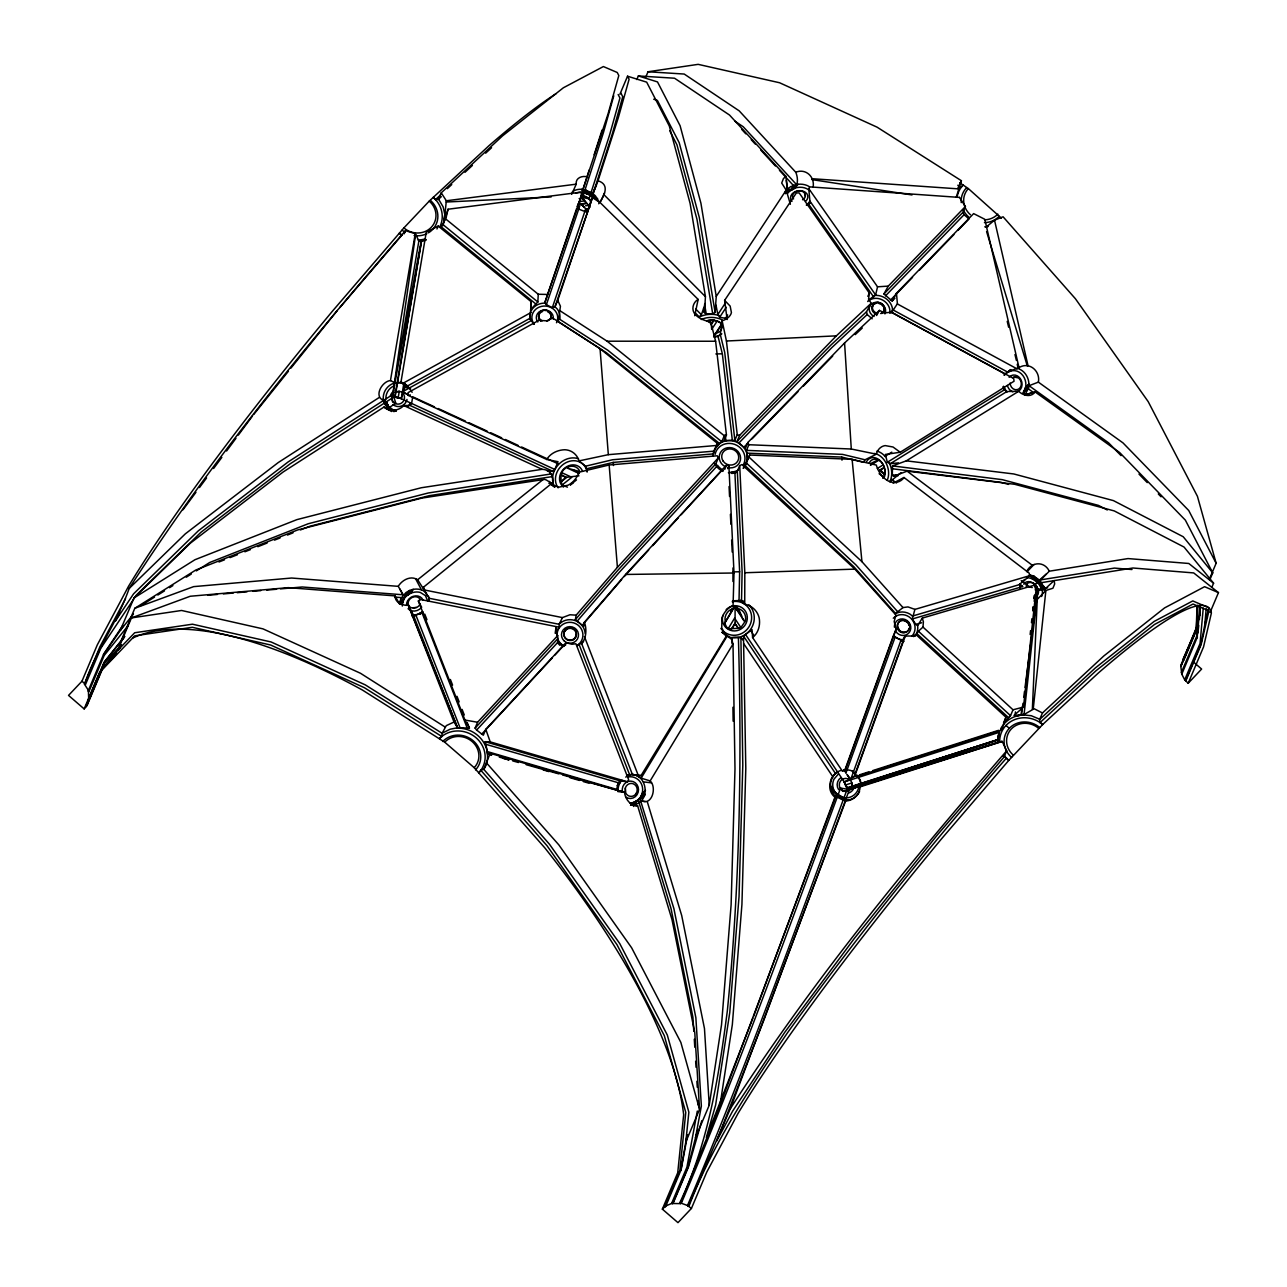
<?xml version="1.0" encoding="UTF-8"?>
<svg xmlns="http://www.w3.org/2000/svg" width="1287" height="1287" viewBox="0 0 1287 1287"><rect width="100%" height="100%" fill="white"/><g stroke="black" fill="none" stroke-linecap="round" stroke-linejoin="round"><path stroke-width="1.5" d="M694.739 315.717L698.149 299.404L595.141 197.635L592.422 197.715L557.738 300.37L554.97 306.837L552.332 307.641L546.38 304.713L544.851 302.622L582.174 193.838L580.485 192.23L448.037 209.234L446.171 217.406L441.264 226.866L535.842 303.989L537.853 301.995L538.256 294.256L445.254 218.597M846.862 787.869L998.085 739.591L998.085 741.972L849.291 789.591L845.961 786.807L844.175 781.949L999.516 732.239L998.085 739.591L847.57 788.078C795.881 927.83 745.72 1068.274 687.499 1205.485L691.409 1208.461L677.976 1222.65L662.355 1209.137L677.718 1172.779L683.654 1114.735A526.608 181.467 43.4 0 0 544.835 847.892L474.211 767.695L444.723 742.181L362.29 689.961A526.608 181.467 43.4 0 0 132.674 638.062M752.589 637.548C758.461 633.011 760.553 624.855 759.137 617.76A19.369 18.678 -25.8 0 0 745.817 604.423L744.723 604.295L744.819 572.747L739.703 465.604L741.907 464.575L854.874 569.127L895.929 615.041L894.192 621.524L896.058 629.343L845.044 770.656L842.245 770.913L752.589 637.548L752.042 629.568L743.484 636.051L745.8 768.516L741.923 904.552L732.335 1024.613L720.044 1104.954L680.421 1203.635L671.589 1203.474L665.781 1205.983L662.355 1209.137M1029.085 586.856L1032.271 587.58M582.577 195.994L582.577 197.474L589.124 198.841L583.22 195.962A6.499 4.521 24.3 0 1 589.076 198.761L589.124 198.841M546.75 459.475C550.434 453.201 557.834 449.887 564.913 449.742A19.369 17.021 -61.8 0 1 578.732 459.877L578.989 460.907L608.333 454.665L716.425 445.479L717.229 443.227L600.048 348.664L552.573 317.986L546.621 320.833L538.867 320.334L408.076 392.615L408.124 395.35L546.75 459.475L558.027 461.711L554.826 469.465L401.287 398.697L404.536 387.628L530.067 318.243L531.193 301.721L438.191 226.062L426.254 232.239L400.981 382.014L407.641 385.907L412.13 392.326M428.844 601.142L429.134 597.988L423.729 589.848L423.375 587.29L550.723 484.218L558.912 487.178L568.194 485.151A19.498 16.554 -54 0 0 578.233 474.179L578.828 472.249L609.153 464.977L717.245 455.791L718.387 457.818L715.862 463.803L617.663 570.495L575.402 619.546L583.622 626.656L584.378 622.281L625.627 574.452L726.608 464.929L728.892 465.862L734.008 573.005L733.059 605.678L731.177 606.483A19.498 18.533 -40.9 0 0 721.943 618.162L721.75 628.04L726.302 636.132L641.023 775.594L634.153 774.951C632.416 773.037 631.193 775.594 628.394 775.015M722.248 327.992A10.618 6.869 1.5 0 0 722.264 326.206C720.833 320.109 711.936 319.256 706.853 320.801L711.244 323.536L711.679 329.408L717.1 321.155M956.241 197.297L961.405 180.727L877.091 127.172L779.584 82.754L698.149 64.35L648.021 71.766L645.736 77.188M588.207 211.261L585.826 208.494L552.332 307.641M732.947 581.531L732.963 567.921M744.723 604.295L741.505 601.158L739.028 600.546L739.639 571.75L734.893 472.522L737.322 471.251L739.703 465.604M741.505 601.158L742.116 571.798L737.322 471.251M636.824 79.553L638.352 75.949L657.496 81.918L680.099 125.724L700.932 203.266L716.248 296.412L715.122 312.435L712.708 313.803L706.209 313.883L704.472 312.58L705.437 296.654L690.122 203.507L669.288 125.981L646.685 82.159L627.541 76.206L619.916 94.257M720.044 1104.954L836.55 794.465L844.015 797.763L845.656 800.964L730.34 1108.67L687.95 1206.353M1212.048 586.808L1213.577 583.188L1184.04 547.055L1114.252 510.923L1014.655 484.282L907.126 471.155L893.58 476.254L892.309 474.887L892.502 465.91L906.321 460.843L1018.725 391.264C1022.827 395.624 1031.225 397.828 1035.07 391.908L1119.61 452.509L1185.359 520.141L1212.756 572.876L1209.7 580.099M890.91 313.031L892.551 309.282A15.138 13.111 28.8 0 0 876.479 295.366L874.484 295.576L868.403 300.289M999.854 730.485A28.475 26.512 22.9 0 0 998.31 735.456L998.085 741.972L1002.203 741.425L1006.659 750.82L1003.989 757.142L937.129 835.215L854.536 938.159L784.78 1032.287L732.593 1111.18L716.618 1141.167L763.883 1020.076L849.42 789.558L1001.785 741.473M1197.055 606.161L1196.186 630.083L1180.839 666.441L1181.772 674.163L1184.7 679.826L1188.191 683.252L1201.624 669.047L1194.513 662.902M1197.763 606.37L1196.685 636.277L1181.321 672.618M1199.404 619.546L1200.127 607.866M103.443 654.81L120.286 630.453L134.009 597.972L190.219 543.291L283.188 471.959L383.993 407.046C389.527 412.355 398.809 410.81 403.796 405.566L542.117 469.321C550.128 469.578 553.49 475.723 552.879 482.77C552.316 486.213 546.315 477.606 542.937 479.633L422.088 498.053L297.78 529.906L195.785 570.028L134.829 608.268L121.107 640.765L104.038 662.338L88.674 698.696L87.098 705.34L84.154 708.912L68.533 695.398L81.966 681.209L97.313 644.851L128.555 586.228A526.608 63.192 -49.1 0 1 332.239 311.406L403.893 227.912L429.231 201.126L489.076 145.592A526.608 63.192 -49.1 0 1 556.097 93.661M1032.367 709.153L1037.644 590.556L1035.15 589.784L1041.746 588.738L1044.577 589.462L1054.117 580.582L1054.68 583.928L1052.927 588.239L1045.881 590.476L1036.55 600.144L1033.911 600.997M1197.505 605.228L1196.395 628.523L1180.839 666.441M847.908 791.022L846.251 791.36A6.499 6.483 40.5 0 1 840.395 788.545L839.639 787.033A6.499 6.483 40.5 0 1 843.612 778.764A6.499 6.483 40.5 0 1 851.881 782.753L852.091 786.309M531.193 301.721L530.791 309.459L535.842 303.989M698.149 299.404C693.468 301.946 691.296 308.43 694.208 313.063A19.369 11.406 8.7 0 0 709.539 321.605L710.633 321.718L715.62 341.248L726.431 434.909L724.291 435.746L721.766 441.731L719.642 443.581L606.499 352.767L558.285 321.718L560.44 306.226L557.738 300.386M852.235 784.41L851.608 787.708A6.499 6.483 40.5 0 1 849.42 790.266M861.019 783.767L860.102 786.872C859.909 794.369 853.152 800.916 845.656 800.964M415.604 234.347L392.776 394.498L396.219 397.715L401.319 398.375M442.712 225.804A28.475 26.512 22.9 0 0 444.256 220.833L444.964 212.532M998.004 740.685L998.31 735.456M395.109 397.039L421.573 240.83L426.19 239.527M391.972 396.573L391.859 398.262A6.499 6.29 -62.7 0 0 395.366 403.539L396.943 404.054A6.499 6.29 -62.7 0 0 404.408 398.793A6.499 6.29 -62.7 0 0 399.437 391.328L395.962 391.715M636.277 793.291L636.936 791.746A6.499 6.081 -84.3 0 0 632.947 783.67A6.499 6.081 -84.3 0 0 625.337 788.03L625.739 792.969A6.499 6.081 -84.3 0 0 629.311 796.106L630.871 796.38A6.499 6.081 -84.3 0 0 636.277 793.291L636.309 793.194M745.511 634.443L844.24 781.917L850.176 779.198L846.991 774.452L850.208 778.844L854.134 776.592L903.088 640.958C903.201 632.416 911.582 638.432 915.91 634.555L1005.951 717.261L1001.704 730.083L856.869 776.415L855.26 774.613C854.938 770.607 848.68 769.706 845.189 769.803M86.197 705.726L101.56 669.353L117.728 650.402L131.451 617.905L190.267 596.251L288.224 587.644L395.012 595.897L399.694 604.263L399.807 601.962L407.689 595.077L409.363 590.572L405.035 595.72L402.381 603.603L400.434 604.359L409.363 590.572C414.993 588.046 422.281 588.497 426.608 593.243M444.256 220.833L446.332 200.772L441.248 192.825L502.541 135.875L563.352 87.789L603.378 66.554L617.245 72.49L618.806 75.563L608.043 113.916L582.786 189.945L584.073 192.793L582.384 198.085L586.454 203.603L581.016 204.054A6.499 4.521 24.3 0 1 578.78 201.721L584.378 200.852L582.577 198.471L579.649 198.858M576.383 634.748L574.855 638.336A6.017 5.727 -86.4 0 1 570.656 640.202L570.254 640.057M884.475 307.866L884.394 308.51A6.017 5.116 69.8 0 1 882.882 312.677L881.74 313.513M1197.135 637.805L1199.951 606.322M1199.838 615.685L1200.176 612.033M1203.248 608.043L1200.063 643.468L1184.7 679.826M1185.649 680.163L1201.012 643.79L1204.729 625.112L1206.209 608.654M1196.846 629.375L1197.57 621.38M680.839 1170.494L685.826 1141.875L699.565 1109.378L694.787 1032.721L672.007 919.674L637.628 805.807C630.437 806.016 625.16 798.97 624.517 792.342L490.202 753.329L483.832 769.24L480.823 770.269L478.925 772.763M805.34 196.316L805.018 193.742M395.012 595.897C394.9 602.606 402.606 605.743 408.301 605.292L413.224 614.639L457.528 727.686L469.433 728.104L467.229 722.49M718.387 457.818L617.406 567.342L576.158 615.17L569.964 614.768L562.467 617.583L559.121 624.243L559.185 627.203L555.115 633.22M1188.191 683.252L1203.554 646.894L1211.405 612.982A526.608 63.192 -49.1 0 0 1098.519 672.844L1042.679 724.533L1040.041 722.57L1039.59 719.546L1042.47 712.966L1034.169 708.751L1024.066 714.51L1013.995 715.443L1023.487 707.078L1036.373 586.631L1034.475 585.135L922.28 618.114L917.872 625.337L915.926 624.436L912.226 618.999L914.928 609.394L1029.391 575.756L1029.262 573.198L903.989 477.493L893.114 483.156M444.852 213.417L443.918 222.249L448.037 209.234M959.41 197.41L810.07 186.888L808.735 188.562L809.925 201.126L875.627 294.916L874.484 295.576M704.472 312.58L704.552 309.765M898.39 462.886L890.266 463.706L887.338 462.29L885.376 454.44L900.224 452.252L1014.027 381.258L1013.738 378.539L891.344 312.13L884.668 312.966L879.391 310.392L844.578 342.985L747.827 442.519L745.286 448.487L738.77 443.13L737.065 441.377L830.871 345.093L866.473 311.808L871.17 303.282L868.58 299.067L869.368 293.13L799.179 192.905L796.363 192.953L724.629 300.354L730.163 306.113L731.418 312.596A19.498 11.776 2.4 0 1 723.921 320.173L722.12 320.736L720.302 334.572L724.71 352.397L734.861 440.299L724.05 440.556L726.431 434.909M1033.284 708.558L1045.881 590.476M1015.009 715.878L1015.443 711.904M1021.041 715.331L1021.975 707.432M1044.577 589.462L1037.644 590.556L1024.066 714.51L1016.682 716.039A28.475 26.512 22.9 0 0 1000.61 728.925M1034.491 595.221L1034.056 599.082L1034.523 595.398M1030.147 634.507L1030.581 630.566M1031.466 622.683L1031.901 618.741M1197.875 633.043L1198.76 625.337M567.454 487.146L562.065 485.054C560.312 478.684 559.7 470.286 567.374 467.31A10.618 9.122 -48.2 0 1 579.826 471.589L567.68 468.227L579.247 473.552M1035.07 391.908L1025.015 394.884L1023.599 393.549L1025.723 386.953L1038.368 382.142L1122.988 442.889L1188.738 510.521L1216.135 563.256L1209.265 579.504M1021.428 715.218L1022.972 703.329M1023.728 697.377L1024.5 691.425M1025.015 687.467L1037.644 590.556M555.34 632.094C557.271 619.272 554.295 632.898 557.705 635.585L557.689 641.425L563.577 646.508M672.538 1203.828L687.901 1167.454L695.511 1137.708L709.234 1105.211L721.524 1024.854L731.113 904.809L734.99 768.773L733.011 644.063L731.676 639.14C727.734 636.904 741.666 635.778 742.776 639.945M722.844 615.363A12.822 12.275 -50.8 0 0 732.432 630.807A12.822 12.275 -50.8 0 0 747.264 619.144A12.822 12.275 -50.8 0 0 735.086 605.743L735.086 623.873L737.869 627.686L740.508 628.12L745.27 621.203A10.618 10.151 -50.8 0 0 738.207 608.606L734.684 606.692L724.694 623.181L726.56 627.042L728.973 628.86L731.836 628.635L735.086 623.873M1038.368 382.142C1040.652 370.833 1028.586 360.585 1018.13 368.227L1017.229 364.318M616.795 789.446L617.438 785.488A15.331 14.35 -84.3 0 1 619.015 781.836M644.835 794.272L636.051 801.351L634.266 804.793L640.749 796.701L644.835 794.272C646.573 798.085 624.758 804.343 634.266 804.793C652.187 800.868 646.428 770.334 628.008 774.967L625.788 777.171M383.993 407.046L388.754 409.668L390.154 408.269C387.242 406.129 387.403 400.788 383.51 400.37C373.407 396.412 382.142 381.193 390.46 380.566L415.251 233.623L405.437 230.679C306.644 344.53 210.634 461.518 129.118 588.529C117.519 622.071 95.737 650.562 84.508 684.298L88.385 690.282L88.674 698.696M845.977 772.924L895.141 637.049L893.049 636.55L845.092 769.401L845.977 772.924L843.886 769.819M404.52 388.996L405.325 384.266L400.981 382.014M625.305 788.191L625.273 791.618M565.46 645.382L565.926 642.696L571.911 644.256L575.9 643.757L628.699 779.874L627.284 781.756L620.511 780.984L485.151 741.698C487.371 750.723 489.72 760.874 483.832 769.24M575.402 619.546L576.158 615.17M478.877 772.747A26.271 24.453 22.9 0 0 476.093 737.773A26.271 24.453 22.9 0 0 439.43 738.625L441.779 736.486L442.165 733.188L446.267 725.643L454.021 722.023L457.528 727.686L408.671 605.984M421.251 240.846L392.776 394.659L418.886 240.894L415.251 233.623M686.872 1136.292L685.826 1141.875L688.867 1112.193L667.309 1035.021L619.771 943.612L549.469 844.224L483.606 769.159M687.58 1134.828L681.145 1169.626L665.476 1206.868M697.313 1111.051L686.936 1167.132L671.589 1203.474M869.143 463.095A10.618 7.883 69 0 1 876.077 459.266C884.056 460.633 887.29 472.232 882.689 478.233M627.284 781.756L490.315 741.907L485.151 741.698M487.709 753.683L487.58 754.295A28.475 26.512 22.9 0 0 457.335 728.136L457.287 727.284M875.627 294.916L877.541 286.808L888.255 286.116L965.411 206.499L959.41 197.329M1204.729 625.112L1208.75 607.77L1192.776 600.932L1154.117 621.444L1095.398 667.889L1039.59 719.546M892.486 311.148L897.393 303.764L896.476 293.227L973.632 213.61L984.764 219.257L1018.998 367.632L1007.399 371.959L1004.503 375.016M915.137 636.228L918.387 631.193L922.988 627.091L923.39 621.798L922.28 618.114M613.77 95.801L603.41 132.69L584.684 190.91M747.827 442.519L748.873 444.723L746.492 450.37L746.91 453.121L841.746 457.094L863.529 462.323L865.025 459.781L876.367 454.182L876.849 452.477A19.498 13.739 69.3 0 1 885.166 445.592L893.001 446.991L900.224 452.252M697.699 1130.083L695.511 1137.708L701.367 1106.064L695.865 1017.695L673.873 908.525L640.057 799.034M701.769 1120.72L688.545 1166.778L673.181 1203.136M721.637 324.662L713.674 336.76L716.521 336.325A12.822 8.285 1.5 0 0 721.814 333.816M648.021 71.766L684.217 74.051L739.205 110.859L795.752 172.233C798.986 179.73 798.004 190.508 788.593 190.235L787.177 189.125L785.971 176.416L729.52 115.042L674.549 78.217L638.352 75.949M724.694 623.181L734.861 605.485M1001.72 730.019L1000.578 730.083M714.703 449.211L719.642 443.581M893.049 636.55L896.058 629.359M581 195.511L589.205 169.981M594.111 154.762L602.059 130.035M588.947 199.099L590.218 195.141L593.098 193.645L598.021 180.791L618.339 117.632L629.102 79.279L627.541 76.206M590.83 193.259L609.604 134.91L619.948 98.037L618.146 94.498M593.098 193.645L612.355 133.751L622.747 96.734L620.945 93.179M730.678 611.438L732.625 608.236M694.964 312.612L699.179 316.859L701.415 314.736L705.228 303.475M715.926 333.928L717.567 331.435M402.316 606.064A13.127 11.036 -27.1 0 1 402.461 603.088L403.458 600.128L399.807 601.962L400.981 598.503L405.92 592.599L409.363 590.572M544.851 302.622L576.673 208.414M587.837 210.762L583.622 211.02L578.683 209.105L577.316 206.531L578.136 204.086L581.113 204.086L584.652 207.706L581.113 204.086M546.38 304.713L580.357 204.183M554.97 306.837L592.422 197.715M577.493 645.801L579.053 644.401C586.486 642.261 587.129 628.748 584.378 622.281M1025.031 394.803L1028.57 387.934L1024.549 390.637L1028.908 384.025L1025.594 387.548L1022.827 393.227L1028.57 387.934L1028.908 384.025A15.331 13.079 75.7 0 0 1018.725 368.838M743.355 468.195L749.694 455.035L852.107 459.33L876.383 465.106L876.608 466.151A19.369 13.063 62.9 0 0 888.416 481.081C893.58 483.799 900.803 482.593 903.989 477.493M1181.032 664.88L1197.65 624.581M851.013 778.635L900.98 640.234L895.141 637.049M855.26 774.613L905.276 636.1M134.829 608.268L193.645 586.631L291.602 578.024L398.23 586.341L403.378 595.012L405.035 595.72M835.36 796.058L753.587 1016.36M837.226 797.2C786.952 933.172 737.982 1069.754 681.322 1203.248L680.421 1203.635M837.917 795.334L840.588 788.062L847.168 789.204L846.926 791.232L842.679 791.328L840.588 788.062M717.229 443.227L713.368 453.893L613.255 462.403L586.679 468.741L585.521 466.2L578.989 460.907M577.316 206.531L582.174 193.838M752.863 1018.21L706.322 1137.451L715.62 1105.066L729.777 1012.451L739.044 896.508L742.792 765.138L740.91 637.644M845.092 769.401L845.044 770.656M84.508 684.298L99.791 646.991L125.515 598.712M85.457 684.636L100.804 648.278L136.358 595.093L200.869 532.335L290.267 463.738L394.803 396.38M88.079 691.167L103.748 653.941L122.635 625.675M88.835 691.827L104.183 655.469L127.896 625.9M84.154 708.912L99.517 672.57L134.781 635.826L192.326 627.3L270.64 645.012L364.414 687.725L441.779 736.486M89.318 698.021L104.681 661.663L124.646 636.759M86.277 706.676L104.472 663.223L121.461 644.594M87.098 705.34L102.445 668.983L116.827 653.233M404.102 233.848L405.437 230.679M439.687 227.091A26.271 24.453 22.9 0 0 433.204 197.345L435.521 199.598L438.368 199.405L441.248 192.825M436.953 228.989L438.191 226.062M565.926 642.696L485.794 729.359L483.317 735.215L476.624 730.051L475.096 728.104L477.574 722.248L557.705 635.585M734.861 440.299L737.242 434.668L726.431 341.007L722.12 320.736M724.726 469.417L726.608 464.929M737.065 441.377L739.591 435.392L836.357 335.859L871.17 303.282M727.702 468.677L728.892 465.862M749.694 455.035L747.313 460.682L746.91 453.121M957.705 188.513L961.405 180.727M894.948 298.198L892.181 301.061L883.944 293.951L962.933 212.355L965.411 206.499M664.478 1206.9L679.842 1170.543L685.778 1112.499L664.301 1035.633L616.956 944.626L546.959 845.639L480.823 770.269M679.665 1202.975C708.526 1142.904 718.741 1076.527 727.316 1011.067C739.784 887 741.988 762.194 738.4 637.596M688.931 1206.321C712.757 1143.757 749.935 1087.74 787.499 1032.769C856 937.708 929.278 846.186 1006.482 758.059L1008.735 760.44L941.682 838.657A526.608 63.192 -49.1 0 0 737.998 1113.48L706.756 1172.103L691.409 1208.461M1005.951 717.261L1003.474 723.117L1010.536 715.652L1013.014 709.797L1023.487 707.078M1183.059 659.105L1197.779 625.997M1183.783 660.295L1196.073 631.193M1181.772 674.163L1197.441 636.904M1210.07 612.483L1218.467 592.631L1193.692 572.924L1132.914 568.001L1040.636 582.786M1185.729 681.113L1201.093 644.755L1208.943 610.842L1193.033 604.037L1154.536 624.452L1096.057 670.704L1040.041 722.57M642.1 793.564L640.749 796.701L645.479 790.331L642.1 793.564A13.127 12.275 -84.3 0 0 641.264 783.59C638.851 778.651 633.075 775.707 627.686 777.042M622.055 780.276L617.438 785.488L620.511 780.984M571.701 194.305L576.238 184.17C575.241 177.719 582.657 175.193 587.725 177.075M572.265 192.004A15.331 10.666 24.3 0 1 581.627 189.318L585.456 189.961L593.21 198.069L598.761 201.818L595.463 195.914L592.615 193.372L596.46 184.861M600.788 201.351L604.536 193.066M867.824 296.332L869.368 293.13M598.021 180.791C610.746 184.701 603.716 196.638 598.696 203.764M398.23 586.341C402.075 580.051 410.682 575.176 417.632 579.761L423.729 589.301M120.093 612.21L115.396 621.026L133.575 593.838L198.343 530.807L288.127 461.936L392.776 394.498M883.944 293.951L888.255 286.116M876.576 315.508L879.391 310.392M892.181 301.061L896.476 293.227M807.367 204.456L809.925 201.126M590.089 207.255L582.786 198.085L579.15 198.568M900.916 472.763L889.864 481.821M728.169 628.748L734.587 618.146L741.135 627.911M632.207 774.758L635.891 775.257L641.151 778.152L727.091 636.212L731.676 639.14M731.595 628.78L734.925 623.278L737.869 627.686M641.28 800.578C652.075 806.37 657.046 787.081 650.144 780.919L733.011 644.063M411.856 615.846A15.331 12.886 -27.1 0 0 415.733 615.508L422.683 611.695M851.914 782.93L845.752 784.893L847.119 788.191L998.085 739.623M410.633 593.323L413.143 589.333L407.689 595.077L410.633 593.323A13.127 11.036 -27.1 0 1 420.366 592.47L425.402 595.624L427.654 600.868M587.58 210.328L585.826 208.88M408.285 406.306L410.135 403.426M547.088 470.656L553.201 471.428L554.826 469.465M840.636 770.495C829.761 774.179 825.369 790.121 835.279 797.473M716.248 296.412L786.196 190.106L781.692 183.06L783.461 178.507L785.971 176.416M711.212 324.565L714.028 320.302M724.629 300.354L726.849 317.31L725.482 318.323L719.674 317.245L717.824 314.527L725.514 302.831M719.674 317.245L726.222 307.303M714.317 335.296L721.685 324.083M725.482 318.323L727.686 314.977M912.226 618.999L1022.779 586.518L1019.915 584.25L1024.597 579.375M730.34 1108.67C811.856 981.659 907.866 864.655 1006.659 750.82M123.504 625.659L120.286 630.453L133.446 614.044M856.869 776.415L857.512 775.466L858.896 777.235M581.756 643.822L583.654 641.087M182.995 509.797L195.946 492.31M199.469 487.548L206.547 478.008M213.61 468.484L221.847 457.368M226.56 451.013L235.971 438.304M238.336 435.119L252.461 416.055M617.438 785.488L620.961 780.952M1004.23 755.389A26.271 24.453 22.9 0 0 1008.751 760.424L1042.679 724.533A26.271 24.453 22.9 0 0 1014.719 719.578A26.271 24.453 22.9 0 0 999.693 741.489M958.735 187.049L961.164 187.371L963.046 184.974L968.355 188.594L1001.415 218.179M785.36 193.661L795.012 188.063L798.02 184.282A15.331 11.615 -8.1 0 1 809.089 186.502M253.7 414.511L288.417 371.235M290.894 368.146L337.291 310.521M124.694 636.293L121.107 640.765L123.777 637.837M711.244 323.536L713.867 320.254M785.311 191.506L790.54 186.663L798.02 184.282L791.955 189.398L794.111 185.103L787.483 193.549M810.456 202.879A15.331 11.615 -8.1 0 1 807.448 205.067L809.62 202.461M831.611 778.442L832.464 777.445M831.466 778.683L832.319 777.686M835.295 797.071L835.778 796.492C828.297 790.315 828.989 777.557 837.113 772.232M858.365 776.318L861.035 783.767L860.295 780.244M339.881 307.513L401.962 235.071L399.276 233.188A26.271 24.453 22.9 0 0 402.027 235.248M577.445 620.881L619.337 572.265L716.843 466.312L715.862 463.803M582.384 625.144L621.653 579.568M807.448 205.067L809.008 203.282L806.434 204.955M1010.568 369.594L1004.037 375.128L1010.794 369.675M120.399 647.458L117.728 650.402L134.685 632.754L192.455 624.195L271.107 641.972L365.267 684.861L442.326 733.429M624.275 576.528L648.648 550.048M652.718 545.624L678.442 517.664M681.145 514.72L721.782 470.575L722.972 470.881M1026.624 571.525C1031.531 561.647 1044.368 560.939 1049.291 571.203L1128.023 558.574L1188.802 563.481L1213.577 583.188M403.796 405.566L409.974 405.421L411.599 403.458L412.709 396.798L434.491 406.837M475.096 728.104L556.998 639.607M476.624 730.051L558.075 642.036M481.563 734.314L552.155 658.043M554.874 655.099L563.014 646.299M633.043 802.573L630.533 805.195L636.051 801.351L633.043 802.573A13.127 12.275 -84.3 0 1 629.842 802.911M1027.155 571.653L1034.104 564.43M1045.301 590.443L1040.009 585.328L1044.368 586.969L1032.335 578.877L1030.099 574.983L1033.622 576.045L1041.537 588.223L1045.301 590.443L1040.089 580.501L1049.291 571.203M457.722 727.734L450.144 729.214L442.165 733.188M465.041 720.173L469.433 728.104M885.52 295.849L964.076 214.704L962.933 212.355M890.459 300.128L912.515 277.349M919.401 270.222L953.86 234.636M957.995 230.357L969.014 218.967L964.076 214.704M1016.682 716.039L1024.709 714.092M738.77 443.13L831.917 347.522L867.213 314.527L866.473 311.808M743.709 447.393L747.876 443.114M752.058 438.835L797.924 391.747M803.49 386.036L832.689 356.065M129.118 588.529L185.312 533.848L278.282 462.532L379.263 397.458M1022.908 581.917L1029.391 575.756M422.956 612.226A15.331 12.886 -27.1 0 1 419.514 614.269L422.313 611.631M720.302 334.572L718.066 336.47L714.221 336.84M561.534 481.29L565.733 477.364L578.957 475.82M855.212 334.636L862.258 328.04M785.167 193.404L788.593 190.235M1042.47 712.966L1103.763 656.016L1164.574 607.914L1204.6 586.695L1218.467 592.631M435.521 199.598L441.425 194.128M447.313 188.674L451.737 184.572M465.009 172.297L472.377 165.46M485.649 153.185L491.554 147.732M438.368 199.405L441.312 196.686M1041.746 588.738L1038.48 580.984L1046.267 574.018M477.574 722.248L464.977 720.06L418.355 601.013L420.109 599.42L559.185 627.203M745.157 465.653L853.924 566.811L895.543 613.481L902.991 607.577L907.995 606.917L914.928 609.394M913.609 636.615L915.91 634.555M838.448 773.954L834.024 779.102A13.127 13.095 40.5 0 0 833.461 789.124L835.006 792.181L842.921 799.951L846.91 800.176A15.331 15.299 40.5 0 0 859.571 791.553M395.817 403.281L392.503 401.866L391.908 397.57L393.838 397.007L395.817 403.281L389.478 407.368M419.514 614.269L422.281 611.872A13.127 11.036 -27.1 0 1 412.773 614.961M559.121 624.243L561.679 622.088A15.138 14.736 9.9 0 1 585.183 633.622M401.464 603.925L402.461 603.088M986.051 227.188L994.513 220.157L1003.088 216.795L1075.401 298.729L1148.197 401.641L1197.425 496.299L1216.135 563.256M417.632 579.761L542.937 479.633M561.47 481.579L566.489 477.574L561.212 474.758M562.065 485.054L571.782 477.284L561.615 472.602M570.479 484.732L576.512 479.906M570.398 484.958L573.358 482.657M806.434 205.148L809.008 203.282M879.632 470.286L884.169 467.583L879.632 470.286L884.378 474.388M394.675 392.406L399.276 391.328L398.182 397.683L394.771 396.846L421.541 240.846L418.886 240.894L425.9 240.251L418.693 241.329L418.629 240.379M134.009 597.972L194.964 559.716L296.959 519.61L421.267 487.757L542.117 469.321M141.103 605.533L154.488 597.136M157.834 595.044L164.527 590.846M169.546 587.692L172.892 585.585M186.261 577.203L191.28 574.05M196.3 570.897L209.684 562.499L308.188 523.761L428.217 493.001L551.608 473.873M870.462 465.363L878.924 460.119M885.038 456.338L891.794 452.155M877.38 468.452L883.188 464.848M887.338 462.29L1004.664 389.655L1003.683 386.422M890.266 463.706L1006.852 391.538L1018.725 391.264M1033.702 583.88C1035.601 583.671 1040.25 590.492 1035.906 589.655L1033.702 583.88L1038.657 583.091M402.96 383.301L531.161 312.435M403.33 391.328L531.434 320.527L533.751 324.26M870.43 463.69L877.975 459.909M732.383 608.928L730.34 609.829A10.618 10.151 -50.8 0 0 724.999 618.983L725.257 621.364M738.754 628.346L731.836 628.635M842.245 770.913L844.127 770.173M218.983 561.985L224.533 559.797M230.083 557.609L237.484 554.697M244.9 551.785L250.45 549.613M257.85 546.702L267.101 543.05M274.501 540.138L280.051 537.966M287.468 535.054L293.018 532.866M300.418 529.954L309.668 526.319L429.198 495.688L552.3 476.592M893.484 476.11L895.8 475.209M878.168 302.397L877.605 302.622A6.017 4.617 -3.6 0 0 873.406 304.488L872.361 307.883A6.306 5.454 28.8 0 0 877.461 313.449M716.183 333.156L718.146 332.464A10.618 6.869 1.5 0 0 721.508 329.713M904.359 632.287L903.796 632.448A6.017 6.017 0 0 1 899.323 630.791L897.634 626.142A6.306 5.92 48.2 0 1 903.377 620.044L907.448 622.184A6.017 4.553 45.8 0 1 909.619 626.286L909.78 626.544M416.425 607.496L413.143 608.091M998.085 739.896L849.42 789.558M568.613 628.024L565.379 630.131A6.017 5.212 -27.5 0 0 563.867 634.33L563.947 634.588M852.943 776.93L857.512 775.466M859.426 774.854L868.95 771.814M872.763 770.591L998.567 730.324M860.102 786.872L1002.203 741.425M795.752 172.233C805.855 168.114 815.073 176.882 813.078 187.355M912.419 616.071L1020.028 584.443M915.926 624.436L921.637 622.747M538.256 294.256L548.182 294.466M1025.321 394.562L1031.901 392.889M585.521 466.2L612.596 459.749L714.044 451.126M487.757 753.844L491.602 754.922L487.757 753.844L490.202 753.329M408.124 395.35L410.376 394.916M1039.719 580.019L1114.413 568.098L1132.013 569.53M1043.709 588.416L1047.666 587.789M734.893 472.522L728.41 472.683M741.569 615.669L734.684 606.692L744.24 620.977C740.459 617.213 739.848 603.812 731.836 606.241A12.822 12.275 -50.8 0 0 726.174 609.636M548.905 483.381L552.879 482.77M900.98 640.234L903.088 640.958M131.451 617.905L181.58 610.472L263.015 628.876L360.521 673.294L444.835 726.865M732.544 600.804L739.028 600.546M578.281 204.263L585.714 203.282M446.332 200.772L576.238 184.17M1014.22 377.027L1017.18 377.3M634.153 774.951L641.023 775.594M408.076 386.003L401.126 382.673L394.803 382.722L390.46 380.566M207.609 595.302L217.471 594.433M223.375 593.918L233.237 593.05M237.178 592.696L247.024 591.827M252.944 591.312L260.827 590.62M266.731 590.106L276.592 589.237M280.534 588.883L302.204 586.985L403.442 594.819M446.187 202.027L551.142 196.943M726.431 341.007L836.357 335.859M586.068 212.162L587.548 212.114M744.819 572.747L854.874 569.127M715.862 353.941L722.345 353.796L732.351 440.524M733.156 571.895L739.639 571.75M625.627 574.452L734.008 573.005M490.267 741.988L485.794 729.359M559.636 310.521L607.11 341.2L715.62 341.248M400.74 382.657L397.2 382.48M748.873 444.723L851.286 449.018L876.367 454.182M746.492 450.37L842.599 454.391L865.025 459.781M545.688 303.217L543.581 303.121A15.138 13.642 3 0 0 531.161 310.778M811.824 178.684L958.332 188.867M394.61 597.071L404.601 597.844M643.355 781.852L651.495 782.866M640.846 801.029L645.414 801.479M1023.873 714.961L1031.225 715.701L1039.799 719.288M617.76 791.553L622.458 792.1M624.517 792.342L562.612 774.967M906.321 460.843L1013.834 473.97L1113.432 500.611L1183.22 536.743L1212.756 572.876M892.502 465.91L1002.267 479.649L1098.438 505.389L1107.303 509.974M891.73 468.693L1001.061 482.384L1008.59 484.395M892.309 474.887L898.262 475.627M631.804 805.067L637.628 805.807M901.914 641.151L903.941 641.425M811.952 179.617L912.016 194.948M593.21 198.069L597.554 198.809L585.456 189.961L587.853 194.144L597.554 198.809M718.95 315.347L714.398 314.478A19.45 12.58 1.5 0 0 699.999 316.699M423.729 589.848L562.451 617.599M428.764 598.198L559.169 624.292M584.073 192.793L590.218 195.141M641.151 778.152L650.144 780.919M499.276 757.094L508.864 759.797M512.709 760.89L518.468 762.515M526.142 764.671L558.767 773.873M485.44 744.192L618.597 782.834M487.001 751.479L616.875 789.446M503.056 758.284L508.783 759.941M543.194 769.932L548.922 771.589M569.964 777.686L579.488 780.453M583.317 781.563L589.076 783.236M413.224 614.639L415.991 615.411L460.279 728.362M653.699 99.228L657.367 100.386L679.198 142.696L699.324 217.567L715.122 312.435M737.242 434.668L739.591 435.392M393.404 383.381A15.331 14.865 -62.7 0 0 383.253 399.034L384.009 402.928L392.985 409.765L396.139 410.778M835.778 796.492L842.921 799.951L840.154 796.605L846.91 800.176L831.305 789.945L835.006 792.181L830.485 786.035L833.461 789.124M395.141 396.621L401.238 398.761L403.828 383.542L404.826 383.864M904.52 620.205L904.89 620.35A6.306 5.92 48.2 0 1 909.796 626.238L909.684 627.831A6.306 5.92 48.2 0 1 905.614 632.126L904.053 632.319A6.306 5.92 48.2 0 1 897.924 627.718L897.843 627.268M681.322 1203.248L687.499 1205.485M585.456 189.961L592.615 193.372M584.652 192.953L587.853 194.144L581.627 189.318L584.652 192.953A13.127 9.122 24.3 0 0 575.53 193.323M721.83 632.287L730.067 637.322A19.45 18.613 -50.8 0 0 751.56 627.911A19.45 18.613 -50.8 0 0 748.986 604.906M1006.482 758.059L1002.734 755.742M725.852 635.649L727.091 636.212M402.944 392.294L407.899 394.578L403.233 392.149M438.127 408.51L465.363 421.058M468.999 422.731L487.146 431.113M490.781 432.786L501.673 437.805M505.308 439.478L518.017 445.334M521.637 447.007L557.947 463.738M409.974 405.421L553.201 471.428M544.063 310.167L544.465 310.376A6.017 4.328 21.1 0 1 545.994 310.617M1019.771 584.443L1020.044 588.593M561.92 475.45L565.733 477.364M392.985 409.765L396.058 411.309M385.473 407.915L391.538 411.502M897.345 303.925L1017.325 369.015M892.824 309.813L1007.399 371.959M891.135 312.162L1005.147 374.018M1030.099 574.983L1035.247 580.485L1033.622 576.045L1040.089 580.501M572.908 469.755L579.343 473.31M388.304 409.379L384.009 402.928L393.983 411.502M959.684 182.851L963.078 185.022A26.271 24.453 22.9 0 0 957.238 196.267M957.801 185.248L961.164 187.371M559.185 318.951L607.834 350.273L721.766 441.731M401.126 382.673L410.65 388.931M404.343 386.1L407.126 387.934M721.782 470.575L716.843 466.312M734.941 121.203L743.242 126.753L796.878 184.974M725.176 318.162L727.235 319.53M872.152 318.806L867.213 314.527M1028.361 385.231L1108.622 442.857L1121.041 455.63M1027.332 388.111L1033.783 392.744M1023.535 392.615L1026.769 394.932M907.126 471.155L1032.56 565.46M891.698 479.359L896.508 482.963M879.085 473.713L883.702 477.187M1021.218 580.582L1029.085 586.502M1019.384 584.298L1022.312 586.502M912.483 616.039L909.764 613.996A15.138 14.205 48.2 0 0 895.157 613.867M1006.852 391.538L1004.664 389.655M529.954 314.157A15.138 13.642 3 0 0 529.777 317.712L531.434 320.527M550.723 484.218L553.7 486.583M607.11 341.2L724.291 435.746M740.636 637.692L741.473 638.384M442.776 224.453L537.853 301.995M831.305 789.945L842.921 799.951M1005.984 725.45L1009.298 728.313A21.847 20.335 22.9 0 1 1039.783 727.605M81.966 681.209L84.427 683.349M384.009 402.928L393.967 411.599M550.209 472.924L551.624 474.179M918.387 631.193L1010.536 715.652M916.939 633.687L1008.606 717.679M922.988 627.091L1013.014 709.797M748.986 457.11L861.936 561.663L902.991 607.577M746.444 463.079L855.984 564.961L897.972 612.049M722.329 632.223L726.302 636.132M555.003 306.773L557.287 309.057A15.138 13.642 3 0 1 559.765 319.289M603.587 194.337L705.437 296.654M695.8 309.089L701.415 314.736M1033.622 576.045L1044.368 586.969M1138.979 474.083L1147.264 482.609M1158.3 493.967L1161.067 496.798M880.581 470.045L883.799 473.407M549.276 481.338L554.649 487.033M885.279 456.66L883.381 454.633A19.45 14.463 69 0 0 877.01 451.077M741.795 129.472L745.817 133.848M751.206 139.688L755.244 144.064M760.617 149.903L775.417 165.975M779.455 170.351L794.256 186.406M787.21 187.564L789.896 190.492M438.577 199.147L443.162 206.95L444.675 213.867M852.396 771.106L860.215 779.842M486.502 762.918L558.831 844.867L631.627 947.779L680.855 1042.422L699.565 1109.378M589.076 198.761L589.961 199.984A6.499 4.521 24.3 0 1 585.537 205.743M808.735 188.562L877.541 286.808M808.365 203.764L873.744 297.104M1006.82 392.39L1003.731 386.406M750.498 630.324L753.828 635.295M743.484 636.051L835.585 773.632M743.822 643.822L832.769 776.672M844.175 781.949L847.345 787.837M554.794 487.001L553.507 484.572A19.45 16.731 -48.2 0 1 558.671 464.366A19.45 16.731 -48.2 0 1 578.49 458.751M418.355 601.013L421.637 607.223M669.69 130.695L676.93 144.739L696.975 219.305L712.708 313.803M581.08 195.576L582.384 198.085M415.637 578.812L421.492 589.913M399.855 589.044L403.056 595.318M423.375 587.29L425.434 591.795M424.742 614.076L426.946 619.69M450.386 679.504L452.574 685.102M456.982 696.315L459.169 701.93M462.097 709.41L464.301 715.009M422.023 612.773L467.422 728.603M408.301 605.292L454.021 722.023M584.427 636.598L638.288 775.466M581.724 643.79L632.351 774.34M579.053 644.401L629.665 774.887M550.933 314.318L548.954 312.033A6.017 4.328 21.1 0 0 547.57 311.181M1003.023 386.583L1004.439 390.315M426.11 593.291L427.043 595.768M889.365 462.773L890.958 467.229A19.45 14.463 69 0 1 890.089 481.145M790.379 204.263L786.196 190.106M986.582 231.547L1027.299 365.926M647.329 801.849L681.692 915.491L704.472 1028.554L709.234 1105.211M638.239 799.967L671.01 908.542L692.921 1017.261L693.79 1031.257M632.496 802.686L633.638 806.482M428.41 596.106L429.247 599.388M718.066 336.47L722.345 353.796M1007.222 321.38L1008.638 327.236M1014.96 354.552L1016.376 360.392M994.513 220.157L1028.04 365.733M586.679 468.741L587.21 471.122M872.409 306.853L872.345 306.563A6.306 5.454 28.8 0 1 877.847 302.348L879.455 302.574A6.306 5.454 28.8 0 1 884.185 306.676L884.555 308.14A6.306 5.454 28.8 0 1 880.614 313.529M715.99 305.083L717.824 314.527M917.39 624.79L917.76 626.817A15.138 14.205 48.2 0 1 916.199 634.169M704.568 304.038L706.209 313.883M703.619 308.526L704.262 312.468M786.341 180.437L787.531 188.851M530.067 318.243L530.228 319.578M725.192 434.765L725.868 440.669M852.107 459.33L861.936 561.663M609.153 464.977L617.406 567.342M1183.879 657.786L1183.96 658.719M841.746 457.094L841.988 460.183M613.255 462.403L613.513 465.508M600.048 348.664L608.333 454.665M844.578 342.985L851.286 449.018M694.288 1039.252L694.787 1047.248M695.656 1061.26L696.026 1067.261M696.894 1081.257L697.264 1087.258M698.149 1101.254L698.391 1105.243M729.069 486.566L729.552 496.492M730.405 514.35L730.887 524.276M731.643 540.154L732.206 552.059M731.917 637.66L731.997 643.629M732.947 707.271L733.14 721.187M442.76 741.489A21.847 20.335 22.9 0 1 473.246 740.781A21.847 20.335 22.9 0 1 475.563 769.867M444.723 742.181A19.643 18.291 22.9 0 1 472.136 741.553A19.643 18.291 22.9 0 1 474.211 767.695M560.102 645.43A15.138 14.736 9.9 0 1 557.496 642.519M534.185 324.227A12.934 11.647 3 0 1 543.725 306.049A12.934 11.647 3 0 1 556.515 322.747M420.141 604.07A6.499 5.454 -27.1 0 1 416.586 607.432L411.776 607.866A6.499 5.454 -27.1 0 1 408.526 605.099L408.172 603.7A6.499 5.454 -27.1 0 1 410.826 598.262L412.29 597.393A6.499 5.454 -27.1 0 1 420.35 599.742M392.503 394.964A6.499 6.29 -62.7 0 1 393.436 393.549M568.066 628.603A6.306 6.145 9.9 0 1 576.351 635.167A6.306 6.145 9.9 0 1 570.575 640.073L568.934 639.961A6.306 6.145 9.9 0 1 564.205 635.858L563.883 634.282A6.306 6.145 9.9 0 1 568.146 628.104L569.755 627.815A6.306 6.145 9.9 0 1 576.463 633.606L576.351 635.199A6.306 6.145 9.9 0 1 566.811 639.655A6.306 6.145 9.9 0 1 566.586 629.295M564.269 646.187A12.934 12.597 9.9 0 1 559.572 627.38A12.934 12.597 9.9 0 1 579.343 626.302A12.934 12.597 9.9 0 1 577.171 645.479M725.273 466.666A10.795 10.055 22.9 0 1 723.133 449.549A10.795 10.055 22.9 0 1 740.266 455.727A10.795 10.055 22.9 0 1 727.927 467.615M424.855 238.98A26.271 24.453 22.9 0 1 418.211 239.993M429.231 201.126A19.643 18.291 22.9 0 1 431.306 227.268A19.643 18.291 22.9 0 1 403.893 227.912M430.341 200.354A21.847 20.335 22.9 0 1 428.442 232.818M426.85 233.687A21.847 20.335 22.9 0 1 414.108 235.601M405.228 232.4A21.847 20.335 22.9 0 1 402.155 230.148M712.966 455.968A17.423 16.232 22.9 0 1 736.309 441.956A17.423 16.232 22.9 0 1 743.307 468.323M735.923 472.747A17.423 16.232 22.9 0 1 731.515 473.407M722.747 471.412A17.423 16.232 22.9 0 1 714.494 462.982M738.4 469.964A15.219 14.173 22.9 0 1 731.048 472.056M723.374 470.318A15.219 14.173 22.9 0 1 717.47 465.202M715.105 454.359A15.219 14.173 22.9 0 1 734.604 444.353A15.219 14.173 22.9 0 1 743.484 464.591M876.946 314.414A6.306 5.454 28.8 0 1 871.846 308.848A6.306 5.454 28.8 0 1 875.771 303.475M878.924 303.539A6.306 5.454 28.8 0 1 880.453 304.134M881.804 305.067A6.306 5.454 28.8 0 1 882.898 306.258M883.654 307.641A6.306 5.454 28.8 0 1 882.657 313.079M867.695 301.544A12.934 11.197 28.8 0 1 882.576 300A12.934 11.197 28.8 0 1 889.784 313.191M894.368 627.123A8.51 7.995 48.2 0 1 904.97 619.433A8.51 7.995 48.2 0 1 909.169 632.577A8.51 7.995 48.2 0 1 895.688 631.273M909.121 628.329A6.306 5.92 48.2 0 1 899.71 631.531A6.306 5.92 48.2 0 1 899.822 621.348M901.254 620.752A6.306 5.92 48.2 0 1 904.407 620.784M905.903 621.412A6.306 5.92 48.2 0 1 907.222 622.393M908.252 623.664A6.306 5.92 48.2 0 1 908.944 625.16M903.265 639.784A12.934 12.13 48.2 0 1 894.24 636.019M893.291 618.227A12.934 12.13 48.2 0 1 910.939 618.371A12.934 12.13 48.2 0 1 911.888 636.18M701.286 319.514A17.246 11.149 1.5 0 1 722.264 319.916M874.002 316.473A8.51 7.368 28.8 0 1 869.867 305.968A8.51 7.368 28.8 0 1 880.807 303.394A8.51 7.368 28.8 0 1 884.925 313.915M706.869 320.817A12.822 8.285 1.5 0 1 721.91 323.713M547.039 321.139A6.306 5.679 3 0 0 551.19 315.363L550.836 313.899A6.306 5.679 3 0 0 544.385 310.103L542.776 310.408A6.306 5.679 3 0 0 538.706 314.704L538.626 316.538A6.017 5.792 -51.5 0 0 540.813 320.64M542.229 320.881A6.306 5.679 3 0 1 538.626 316.184M1026.286 587.049A6.499 4.698 43.6 0 1 1032.657 582.979L1034.088 583.767A6.499 4.698 43.6 0 1 1037.595 589.06L1037.612 590.46A6.499 4.698 43.6 0 1 1036.485 592.68M874.42 453.426A17.246 12.822 69 0 1 887.177 480.341M547.538 311.599A6.306 5.679 3 0 1 550.563 319.192M540.797 321.026A6.306 5.679 3 0 1 542.728 311.357M537.821 321.991A8.51 7.674 3 0 1 542.985 310.151A8.51 7.674 3 0 1 553.185 319.112M791.988 201.383A8.703 6.596 -8.1 0 1 793.789 192.423A8.703 6.596 -8.1 0 1 805.469 192.326A8.703 6.596 -8.1 0 1 805.71 201.255M802.573 199.758A6.499 4.923 -8.1 0 0 805.34 196.461L804.375 192.793A6.499 4.923 -8.1 0 0 800.273 190.943L798.583 190.959A6.499 4.923 -8.1 0 0 793.194 194.015L792.647 195.27A6.499 4.923 -8.1 0 0 793.612 198.922M795.012 188.063A13.127 9.942 -8.1 0 1 810.07 191.087M589.156 208.237A8.703 6.049 24.3 0 1 587.339 208.767M588.4 198.037A8.703 6.049 24.3 0 1 591.216 201.126M1010.086 383.027A6.499 5.534 75.7 0 0 1017.309 389.623L1018.644 389.044A6.499 5.534 75.7 0 0 1021.283 383.623L1021.058 381.949A6.499 5.534 75.7 0 0 1018.339 377.911L1014.076 377.043A6.499 5.534 75.7 0 0 1012.74 377.606M1012.853 391.843A8.703 7.432 75.7 0 1 1007.383 385.456M1009.105 377.236A8.703 7.432 75.7 0 1 1020.961 379.649A8.703 7.432 75.7 0 1 1016.746 392.036M1011.598 757.399A21.847 20.335 22.9 0 1 1009.298 728.313M1008.622 372.056A13.127 11.197 75.7 0 1 1021.202 373.664A13.127 11.197 75.7 0 1 1025.594 387.548M866.231 462.29A12.822 9.524 69 0 1 879.681 460.215A12.822 9.524 69 0 1 884.105 477.686M1013.336 755.163A19.643 18.291 22.9 0 1 1011.26 729.021A19.643 18.291 22.9 0 1 1038.673 728.378M1026.415 577.815A13.127 9.508 43.6 0 1 1032.335 578.877M1041.537 588.223A13.127 9.508 43.6 0 1 1041.585 596.508M1023.808 584.266A8.703 6.306 43.6 0 1 1035.52 584.861M1038.48 590.508A8.703 6.306 43.6 0 1 1037 595.35M988.126 226.528A26.271 24.453 22.9 0 1 984.764 226.818M999.195 216.28A21.847 20.335 22.9 0 1 984.426 222.651M968.709 216.988A21.847 20.335 22.9 0 1 963.094 209.588M961.228 202.59A21.847 20.335 22.9 0 1 966.392 187.886M997.843 214.109A19.643 18.291 22.9 0 1 984.571 219.836M970.43 214.736A19.643 18.291 22.9 0 1 968.355 188.594M421.444 607.512A8.703 7.32 -27.1 0 1 408.076 608.687M406.579 605.196A8.703 7.32 -27.1 0 1 413.159 596.331A8.703 7.32 -27.1 0 1 422.908 599.887M558.124 487.837A17.246 14.833 -48.2 0 1 565.588 462.853A17.246 14.833 -48.2 0 1 587.129 472.104M563.561 487.065A12.822 11.036 -48.2 0 1 564.784 468.001A12.822 11.036 -48.2 0 1 582.593 471.38M732.239 601.721A17.246 16.49 -50.8 0 1 750.884 612.628A17.246 16.49 -50.8 0 1 742.084 633.301A17.246 16.49 -50.8 0 1 720.897 628.378M618.082 789.43A13.127 12.275 -84.3 0 1 619.996 782.93M622.409 791.811A8.703 8.14 -84.3 0 1 630.71 781.112A8.703 8.14 -84.3 0 1 638.143 792.309A8.703 8.14 -84.3 0 1 625.997 797.216M385.891 399.099A13.127 12.725 -62.7 0 1 394.562 385.682M406.998 399.42A8.703 8.446 -62.7 0 1 393.05 404.568M390.331 396.444A8.703 8.446 -62.7 0 1 393.951 390.862M740.588 600.16A19.45 18.613 -50.8 0 1 743.677 601.238M853.683 788.577A8.703 8.687 40.5 0 1 848.712 793.001M838.657 789.687A8.703 8.687 40.5 0 1 840.926 777.605M858.719 787.242A13.127 13.095 40.5 0 1 843.419 797.683M1033.171 606.917L1032.737 610.858L1033.236 606.917M386.534 402.413L383.253 399.034L387.998 405.437L386.534 402.413M723.197 461.213A8.591 7.995 22.9 0 0 737.885 460.875A8.591 7.995 22.9 0 0 729.584 448.906A8.591 7.995 22.9 0 0 723.197 461.213M564.382 641.119A8.51 8.285 9.9 0 0 578.346 636.631A8.51 8.285 9.9 0 0 567.261 627.042A8.51 8.285 9.9 0 0 564.382 641.119"/></g></svg>
